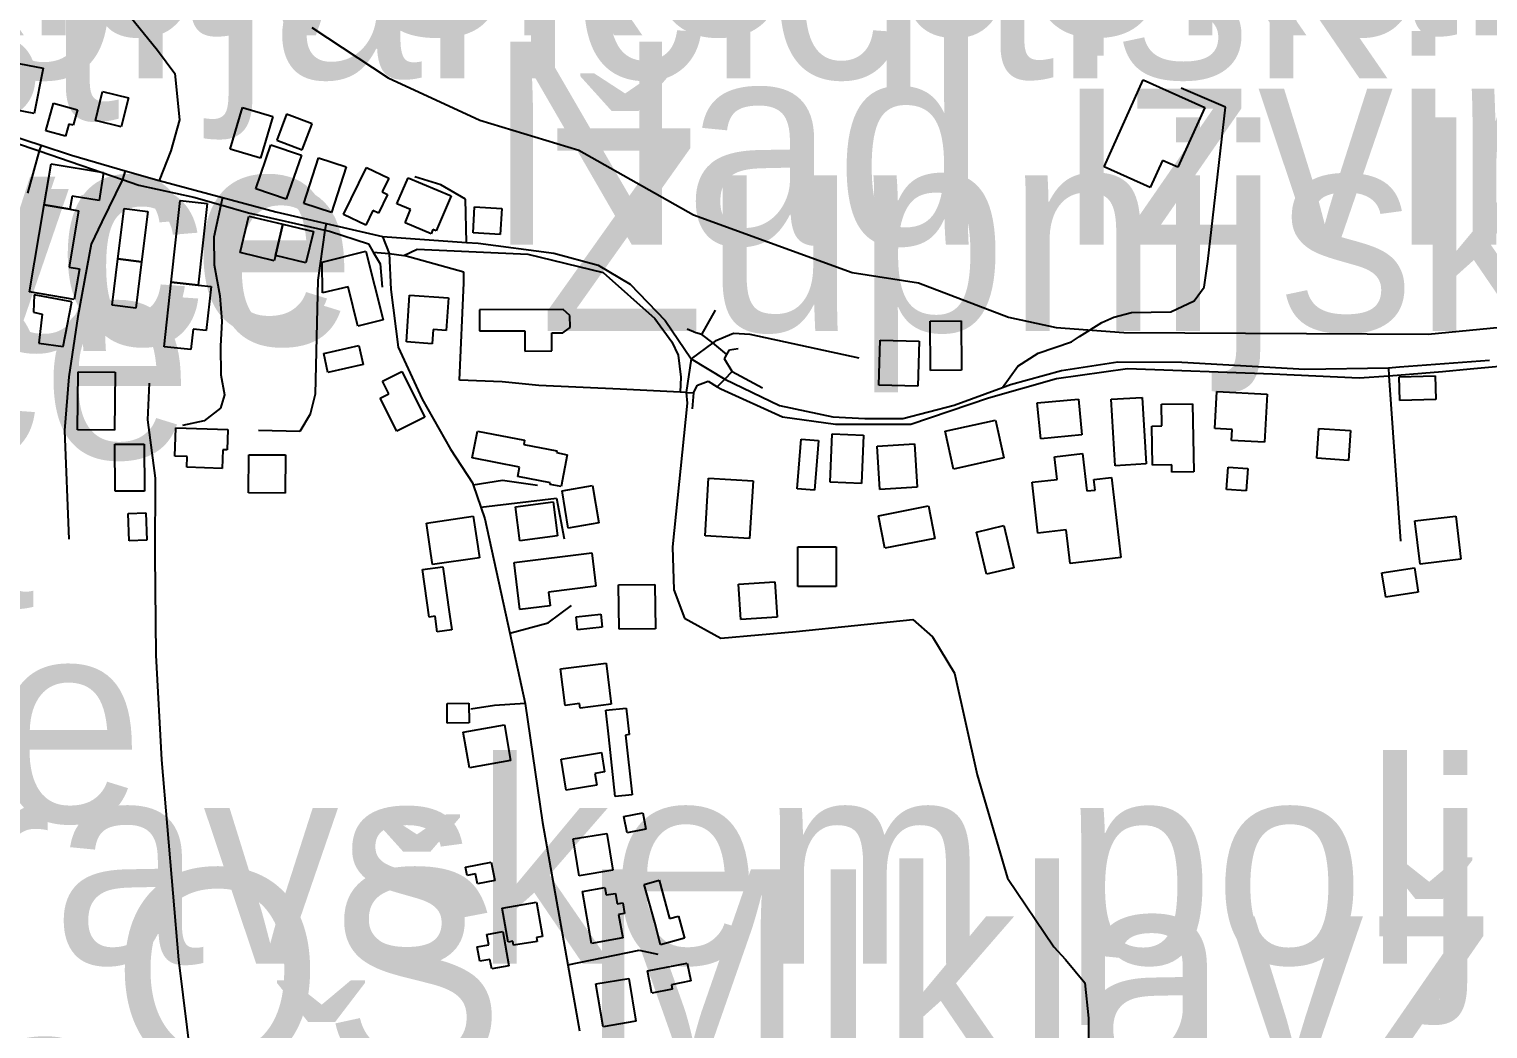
# Model space of a CAD drawing. Extents: x -8864 to 13231, y -7697 to 8949.
# Drawn here: x 1941.5 to 2387.3, y 2081.2 to 2386.9 of the extents above; entities that cross this region are included whole.
import ezdxf

# ---------------------------------------------------------------- set-up
doc = ezdxf.new("R2010")
doc.units = 0
for name, color, linetype in [('OSM_BUILDING_CHURCH', 9, 'CONTINUOUS'), ('OSM_BUILDING_HOUSE', 9, 'CONTINUOUS'), ('OSM_BUILDING_YES', 9, 'CONTINUOUS'), ('OSM_HIGHWAY_CYCLEWAY', 8, 'CONTINUOUS'), ('OSM_HIGHWAY_FOOTWAY', 8, 'CONTINUOUS'), ('OSM_HIGHWAY_RESIDENTIAL', 8, 'CONTINUOUS'), ('OSM_HIGHWAY_SERVICE', 8, 'CONTINUOUS'), ('OSM_HIGHWAY_STEPS', 8, 'CONTINUOUS'), ('OSM_HIGHWAY_TRACK', 8, 'CONTINUOUS'), ('OSM_LABELS', 8, 'CONTINUOUS'), ('OSM_WATERWAY_STREAM', 4, 'CONTINUOUS')]:
    doc.layers.add(name, color=color, linetype=linetype)

msp = doc.modelspace()

# ---------------------------------------------------------------- linework, layer by layer
at = {"layer": 'OSM_BUILDING_CHURCH'}
for p, q in [((2104.648011, 2301.156768), (2079.058421, 2301.11229)), ((2079.058421, 2301.11229), (2079.066078, 2294.618506)), ((2106.74602, 2299.288693), (2104.648011, 2301.156768)), ((2106.768991, 2295.697097), (2106.74602, 2299.288693)), ((2079.066078, 2294.618506), (2092.948163, 2294.640745)), ((2092.948163, 2294.640745), (2092.95582, 2288.469427)), ((2101.210032, 2294.018054), (2104.602069, 2294.040293)), ((2101.217689, 2288.480546), (2101.210032, 2294.018054)), ((2104.602069, 2294.040293), (2106.768991, 2295.697097)), ((2092.95582, 2288.469427), (2101.217689, 2288.480546))]:
    msp.add_line(p, q, dxfattribs=at)
at = {"layer": 'OSM_BUILDING_HOUSE'}
for p, q in [((1961.684749, 2358.955891), (1963.866985, 2367.807007)), ((1963.866985, 2367.807007), (1971.768976, 2365.849976)), ((2270.007906, 2344.767418), (2281.92215, 2371.354125)), ((2281.92215, 2371.354125), (2300.735322, 2362.92555)), ((1971.768976, 2365.849976), (1969.58674, 2357.00998)), ((2002.886897, 2350.171492), (2006.684753, 2362.903311)), ((2006.684753, 2362.903311), (2015.911401, 2360.156796)), ((2300.735322, 2362.92555), (2292.542365, 2344.645104)), ((1969.58674, 2357.00998), (1961.684749, 2358.955891)), ((2015.911401, 2360.156796), (2012.113544, 2347.424977)), ((2012.113544, 2347.424977), (2002.886897, 2350.171492)), ((2010.712319, 2338.073484), (2015.337128, 2351.52807)), ((2015.337128, 2351.52807), (2024.640345, 2348.325656)), ((1946.079846, 2333.169787), (1948.185513, 2345.690336)), ((1948.185513, 2345.690336), (1964.203891, 2343.077255)), ((2024.640345, 2348.325656), (2020.023193, 2334.882189)), ((2025.383071, 2333.54785), (2029.900682, 2347.502813)), ((2029.900682, 2347.502813), (2038.338662, 2344.778538)), ((2287.787388, 2346.768927), (2284.066101, 2338.473785)), ((2292.542365, 2344.645104), (2287.787388, 2346.768927)), ((1964.203891, 2343.077255), (1962.802666, 2334.470768)), ((2038.338662, 2344.778538), (2033.82105, 2330.812455)), ((2037.565308, 2330.25648), (2044.548464, 2344.633984)), ((2044.548464, 2344.633984), (2051.355509, 2341.331495)), ((2051.355509, 2341.331495), (2049.326412, 2337.161685)), ((2053.874651, 2333.458894), (2057.251375, 2341.453809)), ((2057.251375, 2341.453809), (2070.39839, 2335.905183)), ((2284.066101, 2338.473785), (2270.007906, 2344.767418)), ((2020.023193, 2334.882189), (2010.712319, 2338.073484)), ((2050.987974, 2336.349962), (2048.200838, 2330.612304)), ((2049.326412, 2337.161685), (2050.987974, 2336.349962)), ((1953.935896, 2331.835448), (1946.079846, 2333.169787)), ((1954.586739, 2335.805107), (1953.935896, 2331.835448)), ((1962.802666, 2334.470768), (1954.586739, 2335.805107)), ((1968.57602, 2316.646221), (1970.490262, 2332.080077)), ((1970.490262, 2332.080077), (1977.710784, 2331.179398)), ((1984.877707, 2309.540865), (1987.611244, 2334.459648)), ((1987.611244, 2334.459648), (1995.880771, 2333.55897)), ((1995.880771, 2333.55897), (1993.147233, 2308.640186)), ((2033.82105, 2330.812455), (2025.383071, 2333.54785)), ((2058.017071, 2331.702014), (2053.874651, 2333.458894)), ((2056.324881, 2327.698997), (2058.017071, 2331.702014)), ((2070.39839, 2335.905183), (2065.888435, 2325.21935)), ((1977.710784, 2331.179398), (1975.788885, 2315.745542)), ((2005.949684, 2318.569893), (2008.63728, 2329.756103)), ((2008.63728, 2329.756103), (2019.02013, 2327.254217)), ((2019.02013, 2327.254217), (2016.715382, 2317.669215)), ((2016.715382, 2317.669215), (2019.02013, 2327.254217)), ((2019.02013, 2327.254217), (2028.346318, 2325.00808)), ((2044.372353, 2326.953991), (2037.565308, 2330.25648)), ((2046.539275, 2331.424027), (2044.372353, 2326.953991)), ((2048.200838, 2330.612304), (2046.539275, 2331.424027)), ((2064.303443, 2324.329791), (2056.324881, 2327.698997)), ((2028.346318, 2325.00808), (2026.04157, 2315.423077)), ((2064.862401, 2325.65301), (2064.303443, 2324.329791)), ((2065.888435, 2325.21935), (2064.862401, 2325.65301)), ((2016.332534, 2316.079127), (2005.949684, 2318.569893)), ((2031.049228, 2315.634347), (2044.364696, 2318.970195)), ((2044.364696, 2318.970195), (2049.602063, 2298.021071)), ((1975.788885, 2315.745542), (1968.57602, 2316.646221)), ((2016.715382, 2317.669215), (2016.332534, 2316.079127)), ((2026.04157, 2315.423077), (2016.715382, 2317.669215)), ((2031.125797, 2306.293974), (2031.049228, 2315.634347)), ((1993.147233, 2308.640186), (1984.877707, 2309.540865)), ((2038.912935, 2308.106451), (2031.125797, 2306.293974)), ((2041.914466, 2296.108518), (2038.912935, 2308.106451)), ((2056.730701, 2291.23818), (2057.710793, 2305.593445)), ((2057.710793, 2305.593445), (2069.632693, 2304.781723)), ((2069.632693, 2304.781723), (2068.951223, 2294.796418)), ((2049.602063, 2298.021071), (2041.914466, 2296.108518)), ((2064.885372, 2295.074405), (2064.586751, 2290.704445)), ((2068.951223, 2294.796418), (2064.885372, 2295.074405)), ((2064.586751, 2290.704445), (2056.730701, 2291.23818)), ((2360.168713, 2280.607945), (2371.156463, 2280.919291)), ((2360.375451, 2273.324678), (2360.168713, 2280.607945)), ((2371.156463, 2280.919291), (2371.363201, 2273.636024)), ((2249.571457, 2272.601911), (2262.159514, 2273.780577)), ((2262.159514, 2273.780577), (2263.185547, 2262.794518)), ((2303.805766, 2264.784907), (2304.410667, 2276.093431)), ((2304.410667, 2276.093431), (2319.808831, 2275.270589)), ((2319.808831, 2275.270589), (2319.02782, 2260.548381)), ((2371.363201, 2273.636024), (2360.375451, 2273.324678)), ((2250.597491, 2261.615852), (2249.571457, 2272.601911)), ((2287.565336, 2272.201609), (2297.021692, 2272.357282)), ((2287.672533, 2265.552152), (2287.565336, 2272.201609)), ((2297.021692, 2272.357282), (2297.358599, 2251.530472)), ((1986.018595, 2256.322974), (1986.301903, 2265.007297)), ((1986.301903, 2265.007297), (2002.220741, 2264.473562)), ((2221.439754, 2263.973184), (2236.776662, 2267.375749)), ((2236.776662, 2267.375749), (2239.341747, 2255.766999)), ((2284.602089, 2265.507674), (2287.672533, 2265.552152)), ((2284.793513, 2253.609817), (2284.602089, 2265.507674)), ((2309.104389, 2264.50692), (2303.805766, 2264.784907)), ((2335.007914, 2255.666923), (2335.628128, 2264.796027)), ((2335.628128, 2264.796027), (2345.291223, 2264.151096)), ((2002.220741, 2264.473562), (2002.014003, 2258.257765)), ((2176.148784, 2246.32655), (2177.381556, 2261.515777)), ((2177.381556, 2261.515777), (2182.741434, 2261.082116)), ((2182.741434, 2261.082116), (2181.508662, 2245.892889)), ((2186.217698, 2248.372536), (2186.830256, 2263.161461)), ((2186.830256, 2263.161461), (2196.49335, 2262.75004)), ((2196.49335, 2262.75004), (2195.873136, 2247.972235)), ((2224.004839, 2252.375554), (2221.439754, 2263.973184)), ((2263.185547, 2262.794518), (2250.597491, 2261.615852)), ((2308.920621, 2261.082116), (2309.104389, 2264.50692)), ((2319.02782, 2260.548381), (2308.920621, 2261.082116)), ((2345.291223, 2264.151096), (2344.671008, 2255.010873)), ((1967.618899, 2259.959048), (1976.600523, 2260.025765)), ((1967.71844, 2245.603783), (1967.618899, 2259.959048)), ((1976.600523, 2260.025765), (1976.700064, 2245.65938)), ((1989.709254, 2256.200659), (1986.018595, 2256.322974)), ((1989.602056, 2252.920409), (1989.709254, 2256.200659)), ((2000.620434, 2258.302243), (2000.42901, 2252.553465)), ((2002.014003, 2258.257765), (2000.620434, 2258.302243)), ((2008.507112, 2245.103405), (2008.606653, 2256.767753)), ((2008.606653, 2256.767753), (2019.77817, 2256.678797)), ((2019.77817, 2256.678797), (2019.678629, 2245.00333)), ((2200.589828, 2259.358595), (2212.036997, 2260.070243)), ((2201.416781, 2246.115279), (2200.589828, 2259.358595)), ((2212.036997, 2260.070243), (2212.856292, 2246.826927)), ((2239.341747, 2255.766999), (2224.004839, 2252.375554)), ((2000.42901, 2252.553465), (1989.602056, 2252.920409)), ((2290.63578, 2253.709893), (2284.793513, 2253.609817)), ((2290.674065, 2251.419277), (2290.63578, 2253.709893)), ((2297.358599, 2251.530472), (2290.674065, 2251.419277)), ((2344.671008, 2255.010873), (2335.007914, 2255.666923)), ((2148.017081, 2231.949046), (2149.043115, 2249.6068)), ((2149.043115, 2249.6068), (2162.680176, 2248.817316)), ((2162.680176, 2248.817316), (2161.654143, 2231.159562)), ((2195.873136, 2247.972235), (2186.217698, 2248.372536)), ((2212.856292, 2246.826927), (2201.416781, 2246.115279)), ((1976.700064, 2245.65938), (1967.71844, 2245.603783)), ((2019.678629, 2245.00333), (2008.507112, 2245.103405)), ((2181.508662, 2245.892889), (2176.148784, 2246.32655)), ((2364.992603, 2236.574755), (2377.488776, 2238.020289)), ((2377.488776, 2238.020289), (2379.027827, 2224.776973)), ((2231.010965, 2233.127712), (2239.288148, 2235.095862)), ((2239.288148, 2235.095862), (2242.373906, 2222.197251)), ((2366.531654, 2223.331439), (2364.992603, 2236.574755)), ((2161.654143, 2231.159562), (2148.017081, 2231.949046)), ((2234.089066, 2220.2291), (2231.010965, 2233.127712)), ((2176.355522, 2228.56872), (2188.063028, 2228.56872)), ((2176.355522, 2216.448473), (2176.355522, 2228.56872)), ((2188.063028, 2228.56872), (2188.063028, 2216.448473)), ((2379.027827, 2224.776973), (2366.531654, 2223.331439)), ((2242.373906, 2222.197251), (2234.089066, 2220.2291)), ((2158.285076, 2217.17124), (2169.36471, 2217.905126)), ((2159.004831, 2206.396451), (2158.285076, 2217.17124)), ((2169.36471, 2217.905126), (2170.084465, 2207.130338)), ((2188.063028, 2216.448473), (2176.355522, 2216.448473)), ((2170.084465, 2207.130338), (2159.004831, 2206.396451)), ((2114.655669, 2094.912418), (2124.701612, 2096.602581)), ((2124.701612, 2096.602581), (2126.906819, 2083.503819)), ((2116.860876, 2081.791417), (2114.655669, 2094.912418)), ((2126.906819, 2083.503819), (2116.860876, 2081.791417))]:
    msp.add_line(p, q, dxfattribs=at)
at = {"layer": 'OSM_BUILDING_YES'}
for p, q in [((1924.334055, 2379.093292), (1945.689341, 2374.990199)), ((1945.689341, 2374.990199), (1943.009402, 2361.057475)), ((1943.009402, 2361.057475), (1921.646459, 2365.160568)), ((1946.546921, 2355.809074), (1948.859326, 2364.282128)), ((1948.859326, 2364.282128), (1956.255958, 2362.2695)), ((1956.255958, 2362.2695), (1954.954273, 2357.488118)), ((2020.122733, 2360.868444), (2017.113545, 2352.929126)), ((2027.932842, 2357.921778), (2020.122733, 2360.868444)), ((1952.611241, 2354.15227), (1946.546921, 2355.809074)), ((1953.614304, 2357.855061), (1952.611241, 2354.15227)), ((1954.954273, 2357.488118), (1953.614304, 2357.855061)), ((2024.923653, 2349.971341), (2027.932842, 2357.921778)), ((2017.113545, 2352.929126), (2024.923653, 2349.971341)), ((1941.546921, 2306.560841), (1946.079846, 2333.169787)), ((1946.079846, 2333.169787), (1953.935896, 2331.835448)), ((1953.935896, 2331.835448), (1956.569893, 2331.379549)), ((2077.151836, 2324.618897), (2077.611254, 2332.547096)), ((2077.611254, 2332.547096), (2085.873124, 2332.080077)), ((2085.873124, 2332.080077), (2085.413705, 2324.151879)), ((1956.569893, 2331.379549), (1953.637274, 2314.144335)), ((2085.413705, 2324.151879), (2077.151836, 2324.618897)), ((1953.637274, 2314.144335), (1956.814916, 2313.59948)), ((1966.814918, 2302.513346), (1968.57602, 2316.646221)), ((1968.57602, 2316.646221), (1975.788885, 2315.745542)), ((1975.788885, 2315.745542), (1974.027782, 2301.623787)), ((1956.814916, 2313.59948), (1955.21461, 2304.236867)), ((1982.710785, 2289.792646), (1984.877707, 2309.540865)), ((1984.877707, 2309.540865), (1993.147233, 2308.640186)), ((1955.21461, 2304.236867), (1941.546921, 2306.560841)), ((1943.009402, 2305.682401), (1942.825635, 2300.333925)), ((1954.464227, 2303.469622), (1943.009402, 2305.682401)), ((1993.147233, 2308.640186), (1997.04463, 2308.206526)), ((1997.04463, 2308.206526), (1995.566835, 2294.75194)), ((1942.825635, 2300.333925), (1945.41369, 2299.777951)), ((1951.868515, 2289.803766), (1954.464227, 2303.469622)), ((1974.027782, 2301.623787), (1966.814918, 2302.513346)), ((1945.41369, 2299.777951), (1944.387656, 2290.915715)), ((2216.814945, 2297.643008), (2226.255987, 2297.709725)), ((2216.922143, 2282.553857), (2216.814945, 2297.643008)), ((2226.255987, 2297.709725), (2226.363185, 2282.620574)), ((1991.585211, 2295.1856), (1990.896084, 2288.891968)), ((1995.566835, 2294.75194), (1991.585211, 2295.1856)), ((2201.102845, 2278.039343), (2201.516322, 2291.794155)), ((2201.516322, 2291.794155), (2213.430565, 2291.438331)), ((2213.430565, 2291.438331), (2213.017089, 2277.683519)), ((1944.387656, 2290.915715), (1951.868515, 2289.803766)), ((1990.896084, 2288.891968), (1982.710785, 2289.792646)), ((2031.470361, 2287.757779), (2042.243716, 2290.14847)), ((2032.764389, 2281.908926), (2031.470361, 2287.757779)), ((2042.243716, 2290.14847), (2043.545401, 2284.299617)), ((2043.545401, 2284.299617), (2032.764389, 2281.908926)), ((2226.363185, 2282.620574), (2216.922143, 2282.553857)), ((1956.232987, 2264.340128), (1956.432068, 2282.097957)), ((1956.432068, 2282.097957), (1967.710783, 2281.975643)), ((1967.710783, 2281.975643), (1967.511702, 2264.217813)), ((2049.487208, 2279.262487), (2055.390731, 2282.209152)), ((2051.401451, 2275.426262), (2049.487208, 2279.262487)), ((2055.390731, 2282.209152), (2062.396858, 2268.209711)), ((2213.017089, 2277.683519), (2201.102845, 2278.039343)), ((2048.729168, 2274.091923), (2051.401451, 2275.426262)), ((2053.813396, 2263.917587), (2048.729168, 2274.091923)), ((2272.167172, 2273.72498), (2281.638842, 2274.303193)), ((2273.399944, 2253.409666), (2272.167172, 2273.72498)), ((2281.638842, 2274.303193), (2282.871614, 2253.976761)), ((2062.396858, 2268.209711), (2053.813396, 2263.917587)), ((1967.511702, 2264.217813), (1956.232987, 2264.340128)), ((2076.860871, 2255.766999), (2078.438207, 2263.995423)), ((2078.438207, 2263.995423), (2092.87925, 2261.21555)), ((2092.87925, 2261.21555), (2092.62657, 2259.892331)), ((2091.309571, 2252.987126), (2076.860871, 2255.766999)), ((2092.62657, 2259.892331), (2102.687827, 2257.957539)), ((2102.687827, 2257.957539), (2102.580629, 2257.412684)), ((2102.580629, 2257.412684), (2105.911411, 2256.767753)), ((2105.911411, 2256.767753), (2104.04311, 2247.004839)), ((2254.839451, 2256.133942), (2263.354001, 2257.123577)), ((2255.643433, 2249.228737), (2254.839451, 2256.133942)), ((2263.354001, 2257.123577), (2264.686313, 2245.6705)), ((2090.75827, 2250.096058), (2091.309571, 2252.987126)), ((2282.871614, 2253.976761), (2273.399944, 2253.409666)), ((2307.389228, 2246.115279), (2307.902244, 2252.998245)), ((2307.902244, 2252.998245), (2313.889994, 2252.553465)), ((2313.889994, 2252.553465), (2313.376977, 2245.6705)), ((2100.811869, 2248.161266), (2090.75827, 2250.096058)), ((2100.712329, 2247.649769), (2100.811869, 2248.161266)), ((2104.04311, 2247.004839), (2100.712329, 2247.649769)), ((2104.311104, 2245.748336), (2113.652606, 2247.305065)), ((2113.652606, 2247.305065), (2115.559191, 2235.907585)), ((2247.963494, 2248.339178), (2255.643433, 2249.228737)), ((2249.778195, 2232.749649), (2247.963494, 2248.339178)), ((2266.876206, 2249.217618), (2272.205456, 2249.82919)), ((2267.251398, 2245.970726), (2266.876206, 2249.217618)), ((2272.205456, 2249.82919), (2275.069163, 2225.288469)), ((2106.210032, 2234.339737), (2104.311104, 2245.748336)), ((2264.686313, 2245.6705), (2267.251398, 2245.970726)), ((2313.376977, 2245.6705), (2307.389228, 2246.115279)), ((1971.700064, 2238.787534), (1977.090569, 2238.976565)), ((1971.998685, 2230.403436), (1971.700064, 2238.787534)), ((1977.090569, 2238.976565), (1977.389191, 2230.603587)), ((2062.894561, 2235.80751), (2077.190121, 2237.920213)), ((2077.190121, 2237.920213), (2078.545405, 2228.713273)), ((2090.046171, 2240.83352), (2101.59288, 2242.323532)), ((2091.378484, 2230.459034), (2090.046171, 2240.83352)), ((2101.59288, 2242.323532), (2102.925193, 2231.937926)), ((2201.003305, 2238.109245), (2216.301928, 2241.089269)), ((2202.932861, 2228.201777), (2201.003305, 2238.109245)), ((2216.301928, 2241.089269), (2218.231484, 2231.181801)), ((2064.249844, 2226.60057), (2062.894561, 2235.80751)), ((2115.559191, 2235.907585), (2106.210032, 2234.339737)), ((2258.438227, 2233.761523), (2249.778195, 2232.749649)), ((2259.640371, 2223.487112), (2258.438227, 2233.761523)), ((1977.389191, 2230.603587), (1971.998685, 2230.403436)), ((2102.925193, 2231.937926), (2091.378484, 2230.459034)), ((2218.231484, 2231.181801), (2202.932861, 2228.201777)), ((2064.755204, 2223.164646), (2064.249844, 2226.60057)), ((2079.043107, 2225.27735), (2064.755204, 2223.164646)), ((2078.545405, 2228.713273), (2079.043107, 2225.27735)), ((2089.640352, 2223.798457), (2113.392269, 2226.734004)), ((2113.392269, 2226.734004), (2114.632698, 2216.570787)), ((2275.069163, 2225.288469), (2259.640371, 2223.487112)), ((2061.715387, 2221.619037), (2067.932846, 2222.486357)), ((2063.744484, 2207.108099), (2061.715387, 2221.619037)), ((2067.932846, 2222.486357), (2069.923658, 2207.9643)), ((2091.393798, 2209.443192), (2089.640352, 2223.798457)), ((2354.900718, 2220.651641), (2364.862434, 2222.186131)), ((2356.064577, 2213.168222), (2354.900718, 2220.651641)), ((2364.862434, 2222.186131), (2366.018637, 2214.702712)), ((2114.632698, 2216.570787), (2100.15337, 2214.780549)), ((2121.562255, 2216.94885), (2132.641888, 2217.104523)), ((2121.761336, 2203.383069), (2121.562255, 2216.94885)), ((2132.641888, 2217.104523), (2132.840969, 2203.538742)), ((2100.15337, 2214.780549), (2100.674044, 2210.5885)), ((2366.018637, 2214.702712), (2356.064577, 2213.168222)), ((2065.49793, 2207.352728), (2063.744484, 2207.108099)), ((2066.156429, 2202.604704), (2065.49793, 2207.352728)), ((2069.923658, 2207.9643), (2070.612785, 2203.216277)), ((2100.674044, 2210.5885), (2091.393798, 2209.443192)), ((2108.644948, 2207.185935), (2116.202377, 2207.975419)), ((2109.058425, 2203.205157), (2108.644948, 2207.185935)), ((2116.202377, 2207.975419), (2116.615853, 2204.005761)), ((2070.612785, 2203.216277), (2066.156429, 2202.604704)), ((2116.615853, 2204.005761), (2109.058425, 2203.205157)), ((2132.840969, 2203.538742), (2121.761336, 2203.383069)), ((2103.844029, 2191.240583), (2117.772055, 2193.008582)), ((2105.260568, 2180.109971), (2103.844029, 2191.240583)), ((2117.772055, 2193.008582), (2119.364705, 2180.443556)), ((2069.180932, 2180.732662), (2075.834838, 2180.799379)), ((2069.242188, 2174.717017), (2069.180932, 2180.732662)), ((2075.834838, 2180.799379), (2075.896093, 2174.783734)), ((2109.648011, 2180.665945), (2105.260568, 2180.109971)), ((2109.831779, 2179.231531), (2109.648011, 2180.665945)), ((2119.364705, 2180.443556), (2109.831779, 2179.231531)), ((2117.664858, 2178.608839), (2123.935915, 2179.298248)), ((2118.56838, 2170.458251), (2117.664858, 2178.608839)), ((2123.935915, 2179.298248), (2124.839437, 2171.158779)), ((2075.896093, 2174.783734), (2069.242188, 2174.717017)), ((2074.066078, 2171.959383), (2086.692419, 2174.194401)), ((2075.987977, 2161.05116), (2074.066078, 2171.959383)), ((2086.692419, 2174.194401), (2088.606661, 2163.275059)), ((2124.839437, 2171.158779), (2123.690892, 2171.036465)), ((2120.58982, 2152.211164), (2118.56838, 2170.458251)), ((2123.690892, 2171.036465), (2125.712332, 2152.789377)), ((2088.606661, 2163.275059), (2075.987977, 2161.05116)), ((2104.012482, 2163.630883), (2116.37083, 2165.65463)), ((2105.543876, 2154.168194), (2104.012482, 2163.630883)), ((2116.37083, 2165.65463), (2117.327951, 2159.783538)), ((2117.327951, 2159.783538), (2114.318762, 2159.294281)), ((2114.318762, 2159.294281), (2114.900692, 2155.702684)), ((2114.900692, 2155.702684), (2105.543876, 2154.168194)), ((2125.712332, 2152.789377), (2120.58982, 2152.211164)), ((2123.246788, 2146.084323), (2128.981857, 2147.207392)), ((2124.211566, 2141.147268), (2123.246788, 2146.084323)), ((2128.981857, 2147.207392), (2129.946635, 2142.270337)), ((2107.672513, 2139.256955), (2117.955822, 2140.980476)), ((2117.955822, 2140.980476), (2119.816466, 2129.72755)), ((2129.946635, 2142.270337), (2124.211566, 2141.147268)), ((2109.533157, 2128.004028), (2107.672513, 2139.256955)), ((2074.816461, 2130.617109), (2082.672511, 2132.196077)), ((2082.672511, 2132.196077), (2083.782771, 2126.602972)), ((2075.321821, 2128.070745), (2074.816461, 2130.617109)), ((2077.871591, 2128.582242), (2075.321821, 2128.070745)), ((2078.476492, 2125.535501), (2077.871591, 2128.582242)), ((2083.782771, 2126.602972), (2078.476492, 2125.535501)), ((2119.816466, 2129.72755), (2109.533157, 2128.004028)), ((2129.464246, 2125.379828), (2134.035457, 2126.636331)), ((2134.035457, 2126.636331), (2137.197785, 2114.916385)), ((2110.520906, 2123.200407), (2117.396864, 2124.401313)), ((2113.308042, 2107.299533), (2110.520906, 2123.200407)), ((2117.396864, 2124.401313), (2117.795026, 2122.132936)), ((2117.795026, 2122.132936), (2120.628104, 2122.633313)), ((2120.628104, 2122.633313), (2121.187063, 2119.40866)), ((2132.634231, 2113.671002), (2129.464246, 2125.379828)), ((2086.026263, 2118.118799), (2096.523967, 2119.942396)), ((2087.817994, 2107.722074), (2086.026263, 2118.118799)), ((2096.523967, 2119.942396), (2098.338669, 2109.467834)), ((2121.187063, 2119.40866), (2122.871596, 2119.697767)), ((2122.871596, 2119.697767), (2123.438212, 2116.461995)), ((2123.438212, 2116.461995), (2121.600539, 2116.139529)), ((2121.600539, 2116.139529), (2122.863939, 2108.989696)), ((2134.45659, 2106.92147), (2132.634231, 2113.671002)), ((2137.197785, 2114.916385), (2139.931322, 2115.650272)), ((2139.931322, 2115.650272), (2141.753681, 2108.90074)), ((2081.355512, 2110.068286), (2086.187059, 2110.935607)), ((2081.899157, 2106.93259), (2081.355512, 2110.068286)), ((2086.187059, 2110.935607), (2088.032389, 2100.494403)), ((2098.338669, 2109.467834), (2096.485682, 2109.145369)), ((2096.485682, 2109.145369), (2096.684763, 2107.944463)), ((2122.863939, 2108.989696), (2113.308042, 2107.299533)), ((2141.753681, 2108.90074), (2134.45659, 2106.92147)), ((2078.422893, 2106.309898), (2081.899157, 2106.93259)), ((2079.203904, 2101.88434), (2078.422893, 2106.309898)), ((2089.295789, 2107.977822), (2087.817994, 2107.722074)), ((2089.479556, 2106.776917), (2089.295789, 2107.977822)), ((2096.684763, 2107.944463), (2089.479556, 2106.776917)), ((2082.297319, 2102.429195), (2079.203904, 2101.88434)), ((2082.810336, 2099.571485), (2082.297319, 2102.429195)), ((2088.032389, 2100.494403), (2082.810336, 2099.571485)), ((2130.41371, 2098.904316), (2142.534692, 2101.328365)), ((2142.534692, 2101.328365), (2143.629638, 2095.846455)), ((2131.768994, 2092.132545), (2130.41371, 2098.904316)), ((2143.629638, 2095.846455), (2137.741429, 2094.667789)), ((2138.001766, 2093.377928), (2131.768994, 2092.132545)), ((2137.741429, 2094.667789), (2138.001766, 2093.377928))]:
    msp.add_line(p, q, dxfattribs=at)
at = {"layer": 'OSM_HIGHWAY_CYCLEWAY'}
for p, q in [((1936.968054, 2352.250837), (1944.55611, 2349.637756)), ((1944.55611, 2349.637756), (1969.961932, 2340.886715)), ((1969.961932, 2340.886715), (1974.954275, 2339.163194)), ((1974.954275, 2339.163194), (1991.768978, 2335.493761)), ((1991.768978, 2335.493761), (1999.992563, 2333.147548)), ((1999.992563, 2333.147548), (2008.453513, 2330.734618)), ((2008.453513, 2330.734618), (2031.830239, 2325.44174)), ((2031.830239, 2325.44174), (2033.223807, 2325.130394)), ((2033.223807, 2325.130394), (2045.153364, 2321.28305)), ((2045.153364, 2321.28305), (2046.638816, 2318.725566)), ((2046.638816, 2318.725566), (2048.744482, 2315.122851)), ((2055.965004, 2317.658095), (2060.053825, 2319.637365)), ((2060.053825, 2319.637365), (2093.88997, 2318.102875)), ((2048.744482, 2315.122851), (2049.349383, 2308.006375)), ((2093.88997, 2318.102875), (2116.837905, 2312.454172)), ((2116.837905, 2312.454172), (2132.649545, 2298.399134)), ((2132.649545, 2298.399134), (2137.833313, 2291.316017)), ((2137.833313, 2291.316017), (2139.78584, 2287.201805)), ((2139.78584, 2287.201805), (2140.612793, 2280.430034)), ((2255.421381, 2280.029732), (2277.098259, 2283.14319)), ((2277.098259, 2283.14319), (2321.409137, 2281.519744)), ((2373.369327, 2282.198033), (2381.906847, 2283.009756)), ((2381.906847, 2283.009756), (2407.373925, 2285.300371)), ((2140.612793, 2280.430034), (2140.451996, 2275.91552)), ((2234.68631, 2274.136401), (2255.421381, 2280.029732)), ((2321.409137, 2281.519744), (2347.963505, 2280.229883)), ((2347.963505, 2280.229883), (2357.037012, 2280.930411)), ((2357.037012, 2280.930411), (2373.369327, 2282.198033)), ((2152.8716, 2276.860676), (2171.684772, 2268.376504)), ((2210.911422, 2266.141486), (2234.68631, 2274.136401)), ((2171.684772, 2268.376504), (2187.871603, 2266.074769)), ((2187.871603, 2266.074769), (2210.911422, 2266.141486))]:
    msp.add_line(p, q, dxfattribs=at)
at = {"layer": 'OSM_HIGHWAY_FOOTWAY'}
for p, q in [((2046.638816, 2318.725566), (2051.470363, 2318.269667)), ((2051.470363, 2318.269667), (2055.965004, 2317.658095)), ((2074.295787, 2312.598726), (2055.965004, 2317.658095)), ((2072.978788, 2279.529355), (2074.295787, 2309.340715)), ((2074.295787, 2309.340715), (2074.295787, 2312.598726)), ((2147.067617, 2293.562154), (2151.194723, 2300.934378)), ((2145.168689, 2294.040293), (2142.527035, 2295.118883)), ((2147.067617, 2293.562154), (2145.168689, 2294.040293)), ((2150.367771, 2290.926835), (2147.067617, 2293.562154)), ((2154.724586, 2287.435314), (2150.367771, 2290.926835)), ((2153.966546, 2286.123214), (2154.724586, 2287.435314)), ((2154.724586, 2287.435314), (2155.520911, 2288.825251)), ((2155.520911, 2288.825251), (2158.162565, 2289.236672)), ((2156.263637, 2282.209152), (2153.966546, 2286.123214)), ((2086.049234, 2279.062336), (2072.978788, 2279.529355)), ((2097.220751, 2277.894789), (2086.049234, 2279.062336)), ((2145.758276, 2278.005984), (2148.943575, 2279.229128)), ((2148.943575, 2279.229128), (2151.700083, 2277.561204)), ((2151.700083, 2277.561204), (2154.081401, 2279.85182)), ((2154.081401, 2279.85182), (2156.263637, 2282.209152)), ((2156.263637, 2282.209152), (2165.620452, 2277.183142)), ((2122.098242, 2276.849557), (2097.220751, 2277.894789)), ((2142.289669, 2275.826564), (2144.540818, 2275.637532)), ((2144.540818, 2275.637532), (2144.066086, 2270.756075)), ((2144.540818, 2275.637532), (2145.758276, 2278.005984)), ((2151.700083, 2277.561204), (2152.8716, 2276.860676))]:
    msp.add_line(p, q, dxfattribs=at)
at = {"layer": 'OSM_HIGHWAY_RESIDENTIAL'}
for p, q in [((1972.281993, 2390.75764), (1980.643403, 2380.46099)), ((1980.643403, 2380.46099), (1986.026252, 2373.322275)), ((1986.026252, 2373.322275), (1987.404506, 2359.178281)), ((1906.46269, 2364.093096), (1945.076783, 2351.405755)), ((1987.404506, 2359.178281), (1984.739881, 2349.693353)), ((1945.076783, 2351.405755), (1954.410628, 2348.336775)), ((1984.739881, 2349.693353), (1981.179391, 2340.608728)), ((1954.410628, 2348.336775), (1970.811855, 2343.599871)), ((1970.811855, 2343.599871), (1981.179391, 2340.608728)), ((1981.179391, 2340.608728), (2000.574492, 2335.415925)), ((2000.574492, 2335.415925), (2016.853208, 2331.057084)), ((2016.853208, 2331.057084), (2032.190116, 2327.487727)), ((2032.190116, 2327.487727), (2049.395325, 2323.484709)), ((2049.395325, 2323.484709), (2075.153367, 2321.683351)), ((2049.395325, 2323.484709), (2051.470363, 2318.269667)), ((2051.470363, 2318.269667), (2052.014008, 2307.23913)), ((2075.153367, 2321.683351), (2078.68323, 2321.438723)), ((2078.68323, 2321.438723), (2101.799618, 2318.403101)), ((2101.799618, 2318.403101), (2115.406052, 2314.678071)), ((2115.406052, 2314.678071), (2125.122745, 2308.951532)), ((2052.014008, 2307.23913), (2054.203901, 2289.659213)), ((2125.122745, 2308.951532), (2135.857815, 2297.765323)), ((2135.857815, 2297.765323), (2143.767464, 2286.100975)), ((2054.203901, 2289.659213), (2061.600533, 2273.702741)), ((2143.767464, 2286.100975), (2142.289669, 2275.826564)), ((2143.767464, 2286.100975), (2154.081401, 2279.85182)), ((2241.370844, 2278.228374), (2256.975746, 2282.498259)), ((2256.975746, 2282.498259), (2274.180954, 2285.200296)), ((2274.180954, 2285.200296), (2293.736852, 2285.066862)), ((2293.736852, 2285.066862), (2331.317255, 2282.898561)), ((2331.317255, 2282.898561), (2356.868559, 2283.332221)), ((2356.868559, 2283.332221), (2360.237625, 2283.58797)), ((2360.237625, 2283.58797), (2387.787399, 2285.711793)), ((2154.081401, 2279.85182), (2170.80422, 2271.834666)), ((2238.951241, 2277.338815), (2241.370844, 2278.228374)), ((2061.600533, 2273.702741), (2070.214623, 2258.424558)), ((2142.289669, 2275.826564), (2142.56532, 2272.479596)), ((2224.12735, 2271.879144), (2238.951241, 2277.338815)), ((2142.56532, 2272.479596), (2138.047708, 2228.546481)), ((2170.80422, 2271.834666), (2187.09825, 2268.376504)), ((2208.49182, 2267.865007), (2224.12735, 2271.879144)), ((2187.09825, 2268.376504), (2196.814943, 2267.853887)), ((2196.814943, 2267.853887), (2208.49182, 2267.865007)), ((2070.214623, 2258.424558), (2076.952755, 2248.172385)), ((2076.952755, 2248.172385), (2077.159493, 2247.560813)), ((2077.159493, 2247.560813), (2079.471898, 2240.766803)), ((2079.471898, 2240.766803), (2080.712327, 2237.10849)), ((2080.712327, 2237.10849), (2088.331011, 2202.171044)), ((2138.047708, 2228.546481), (2138.461184, 2215.40324)), ((2138.461184, 2215.40324), (2141.746024, 2206.785634)), ((2141.746024, 2206.785634), (2152.833315, 2200.625435)), ((2152.833315, 2200.625435), (2175.834849, 2202.682541)), ((2175.834849, 2202.682541), (2211.569921, 2206.374212)), ((2088.331011, 2202.171044), (2093.017075, 2180.677065)), ((2093.017075, 2180.677065), (2098.392267, 2144.338563)), ((2098.392267, 2144.338563), (2106.102835, 2100.761271)), ((2106.102835, 2100.761271), (2109.670982, 2080.601631))]:
    msp.add_line(p, q, dxfattribs=at)
at = {"layer": 'OSM_HIGHWAY_SERVICE'}
for p, q in [((2307.059978, 2363.036745), (2293.545428, 2368.852239)), ((2301.654158, 2315.845618), (2307.059978, 2363.036745)), ((1944.55611, 2349.637756), (1940.980305, 2336.705786)), ((1945.076783, 2351.405755), (1944.55611, 2349.637756)), ((1969.961932, 2340.886715), (1963.698531, 2328.021462)), ((1970.811855, 2343.599871), (1969.961932, 2340.886715)), ((2067.259033, 2339.263269), (2059.349384, 2341.742916)), ((2074.816461, 2334.893309), (2067.259033, 2339.263269)), ((1999.992563, 2333.147548), (1997.932838, 2323.317917)), ((2000.574492, 2335.415925), (1999.992563, 2333.147548)), ((2075.153367, 2321.683351), (2074.816461, 2334.893309)), ((1963.698531, 2328.021462), (1960.375407, 2321.194094)), ((2032.190116, 2327.487727), (2031.830239, 2325.44174)), ((1997.932838, 2323.317917), (1998.047693, 2314.822624)), ((2031.830239, 2325.44174), (2029.701601, 2310.09684)), ((1960.375407, 2321.194094), (1956.309556, 2299.032945)), ((1998.047693, 2314.822624), (1999.701598, 2305.371056)), ((2300.61281, 2307.950778), (2301.654158, 2315.845618)), ((2029.701601, 2310.09684), (2028.874649, 2275.270589)), ((1999.701598, 2305.371056), (2000.291185, 2297.587411)), ((2297.496424, 2303.792088), (2300.61281, 2307.950778)), ((2278.361659, 2300.256089), (2290.421385, 2300.467359)), ((2290.421385, 2300.467359), (2297.496424, 2303.792088)), ((1956.309556, 2299.032945), (1953.537734, 2280.574587)), ((2000.291185, 2297.587411), (1999.938964, 2289.914961)), ((2262.427507, 2292.906104), (2269.311122, 2297.242707)), ((2269.311122, 2297.242707), (2272.955839, 2298.810555)), ((2272.955839, 2298.810555), (2278.361659, 2300.256089)), ((2151.133468, 2291.493929), (2150.367771, 2290.926835)), ((2156.738369, 2293.840142), (2151.133468, 2291.493929)), ((2161.822596, 2293.473198), (2156.738369, 2293.840142)), ((2195.145724, 2286.312245), (2161.822596, 2293.473198)), ((2260.061504, 2291.327136), (2262.427507, 2292.906104)), ((1999.938964, 2289.914961), (2000.053819, 2281.17504)), ((2150.367771, 2290.926835), (2143.767464, 2286.100975)), ((2243.637306, 2283.843718), (2249.877736, 2287.791138)), ((2249.877736, 2287.791138), (2260.061504, 2291.327136)), ((2238.951241, 2277.338815), (2243.637306, 2283.843718)), ((2356.868559, 2283.332221), (2357.037012, 2280.930411)), ((1977.749069, 2267.409108), (1978.231458, 2278.628676)), ((2000.053819, 2281.17504), (2001.118137, 2275.03708)), ((2357.037012, 2280.930411), (2360.582189, 2230.31448)), ((2001.118137, 2275.03708), (1999.938964, 2271.022943)), ((2028.874649, 2275.270589), (2027.335598, 2269.132629)), ((1999.938964, 2271.022943), (1994.977248, 2267.120001)), ((2027.335598, 2269.132629), (2024.150299, 2263.817512)), ((1980.061473, 2249.629039), (1977.749069, 2267.409108)), ((1994.977248, 2267.120001), (1988.361627, 2265.707825)), ((2024.150299, 2263.817512), (2011.508644, 2264.173335)), ((1979.931305, 2226.15579), (1980.061473, 2249.629039)), ((2077.159493, 2247.560813), (2086.156431, 2248.93963)), ((2086.156431, 2248.93963), (2096.784304, 2247.40514)), ((2079.471898, 2240.766803), (2102.572972, 2243.513318)), ((2102.572972, 2243.513318), (2104.938976, 2230.992769)), ((1980.22227, 2195.46599), (1979.931305, 2226.15579)), ((2100.092114, 2205.373458), (2107.182467, 2210.688576)), ((2088.331011, 2202.171044), (2100.092114, 2205.373458)), ((2211.569921, 2206.374212), (2217.527043, 2201.036856)), ((2217.527043, 2201.036856), (2224.30346, 2189.950722)), ((1981.960402, 2163.486329), (1980.22227, 2195.46599)), ((2224.30346, 2189.950722), (2231.187075, 2158.86062)), ((2083.675574, 2180.109971), (2076.470366, 2178.931305)), ((2093.017075, 2180.677065), (2083.675574, 2180.109971)), ((1987.213082, 2102.295761), (1981.960402, 2163.486329)), ((2231.187075, 2158.86062), (2240.421379, 2127.247903)), ((2240.421379, 2127.247903), (2254.602085, 2106.309898)), ((2106.102835, 2100.761271), (2127.848626, 2105.253546)), ((2127.848626, 2105.253546), (2133.637294, 2104.07488)), ((2254.602085, 2106.309898), (2258.147262, 2102.351359)), ((1995.750602, 2033.343787), (1987.213082, 2102.295761)), ((2258.147262, 2102.351359), (2264.050785, 2095.223764)), ((2264.050785, 2095.223764), (2265.191673, 2084.504573)), ((2265.191673, 2084.504573), (2265.383097, 2051.368485))]:
    msp.add_line(p, q, dxfattribs=at)
at = {"layer": 'OSM_HIGHWAY_STEPS'}
for p, q in [((2140.451996, 2275.91552), (2122.098242, 2276.849557)), ((2142.289669, 2275.826564), (2140.451996, 2275.91552))]:
    msp.add_line(p, q, dxfattribs=at)
at = {"layer": 'OSM_HIGHWAY_TRACK'}
for p, q in [((1953.537734, 2280.574587), (1952.266677, 2264.173335)), ((1952.266677, 2264.173335), (1953.62196, 2230.914933))]:
    msp.add_line(p, q, dxfattribs=at)
at = {"layer": 'OSM_WATERWAY_STREAM'}
for p, q in [((2027.856272, 2387.410673), (2051.1258, 2372.054653)), ((2051.1258, 2372.054653), (2079.157962, 2359.078205)), ((2079.157962, 2359.078205), (2109.494872, 2349.893504)), ((2109.494872, 2349.893504), (2144.51019, 2330.100807)), ((2144.51019, 2330.100807), (2193.024743, 2312.487531)), ((2193.024743, 2312.487531), (2213.285082, 2309.307356)), ((2213.285082, 2309.307356), (2240.811885, 2298.810555)), ((2240.811885, 2298.810555), (2255.32184, 2295.652619)), ((2369.073767, 2293.595513), (2416.577601, 2298.232341)), ((2255.32184, 2295.652619), (2276.026284, 2294.140368)), ((2276.026284, 2294.140368), (2369.073767, 2293.595513))]:
    msp.add_line(p, q, dxfattribs=at)

# ---------------------------------------------------------------- texts
at = {"layer": 'OSM_LABELS'}
for s, p in [('Miklavške pekarne', (1810.670949, 2385.035549)), ('Florjančič tisk', (1853.958856, 2371.850054)), ('Contrast', (1655.869673, 2359.188165)), ('Nad izviri', (2081.757268, 2321.035043)), ('Župnijska cerkev sv. Miklavža', (2097.312635, 2294.545724)), ('Cesta v Dobrovce', (1377.972624, 2294.129299)), ('Cesta v Dobrovce', (1382.073179, 2290.34229)), ('Ob kanalu', (1592.235397, 2288.490821)), ('Cesta v Dobrovce', (1332.13697, 2255.61704)), ('Ulica Marjana Nemca', (1149.657591, 2209.974622)), ('Cesta v Dobrovce', (1317.139989, 2144.406544)), ('OŠ Miklavž na Dravskem polju', (1303.085263, 2101.08142)), ('Športna dvorana OŠ MIklavž', (1330.257202, 2067.979418)), ('Vrtec vrtiljak Miklavž', (1301.002858, 2030.406725))]:
    msp.add_text(s, height=62.042552, dxfattribs=at).set_placement(p)

doc.saveas('drawing.dxf')
